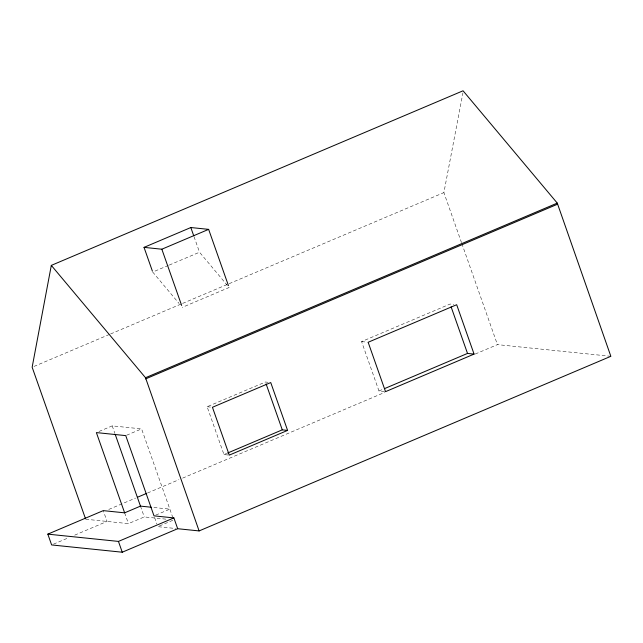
<?xml version="1.0" encoding="UTF-8"?>
<svg xmlns="http://www.w3.org/2000/svg" width="643" height="643" viewBox="0 0 643 643"><rect width="100%" height="100%" fill="white"/><g stroke="black" fill="none" stroke-linecap="round" stroke-linejoin="round"><path stroke-width="0.48" stroke-dasharray="3.21 2.41" d="M461.513 242.652L443.895 192.611L462.92 92.954M168.329 265.455L152.729 272.069L179.1 303.512M169.246 265.061L199.523 252.225L229.109 287.501L182.315 307.346M33.999 366.438L109.696 334.336M110.62 333.942L181.704 303.793M182.628 303.408L443.895 192.611M99.014 431.469L112.212 425.875L141.589 428.897L172.702 517.253M126.631 435.239L141.589 428.897M228.402 455.035L223.973 454.577L207.126 406.738L265.43 382.014L268.091 382.288M384.602 391.555L378.976 390.976L361.583 341.586L450.124 304.043L453.87 304.428M223.973 454.577L226.706 453.419M378.976 390.976L383.59 389.015M108.763 509.441L135.536 498.092M147.536 493.004L178.923 479.686M182.62 478.127L384.795 392.383M475.265 354.02L497.425 344.624L610.85 356.31M53.482 544.155L68.262 537.886M74.733 535.145L107.059 521.433L103.258 510.63M85.68 519.231L128.439 523.635L144.281 516.924L166.794 519.247M155.767 515.115L169.848 509.143L153.203 507.431M172.774 520.324L157.816 526.665L175.692 528.506M361.583 341.586L367.209 342.172M207.126 406.738L211.555 407.196M461.851 243.593L497.425 344.624M194.041 236.68L199.523 252.225M154.642 517.663L156.86 523.965M112.212 425.875L114.872 433.422M140.471 506.121L144.281 516.924M124.638 512.833L128.439 523.635"/><path stroke-width="0.96" d="M85.35 518.29L32.15 367.217L51.311 265.39L463.056 90.784L557.264 203.108L610.85 356.31L199.105 530.925L177.677 528.715L122.25 552.216L51.633 544.942L47.831 534.14L103.258 510.63L124.638 512.833L140.471 506.121L151.242 507.231M152.407 271.153L144.032 247.37L190.826 227.534L208.637 229.366L228.45 285.629M144.032 247.37L161.843 249.211L208.637 229.366M199.105 530.925L145.519 377.722L557.264 203.108M145.575 378.912L557.32 204.297M227.614 453.034L282.277 429.854L287.59 430.4L270.743 382.561L212.439 407.284L229.286 455.123L287.59 430.4M384.506 388.629L467.517 353.425L474.076 354.1L456.683 304.718L368.15 342.269L385.535 391.651L474.076 354.1M137.377 497.304L146.612 493.39M47.831 534.14L118.449 541.414L173.875 517.912L177.677 528.715M173.875 517.912L154.007 515.863L125.747 435.616L96.378 432.586L124.638 512.833M51.311 265.39L145.519 377.722M451.105 306.84L467.517 353.425M266.089 383.887L282.277 429.854M190.826 227.534L193.72 235.764M161.843 249.211L181.656 305.465M115.21 434.371L140.471 506.121M118.449 541.414L122.25 552.216"/></g></svg>
